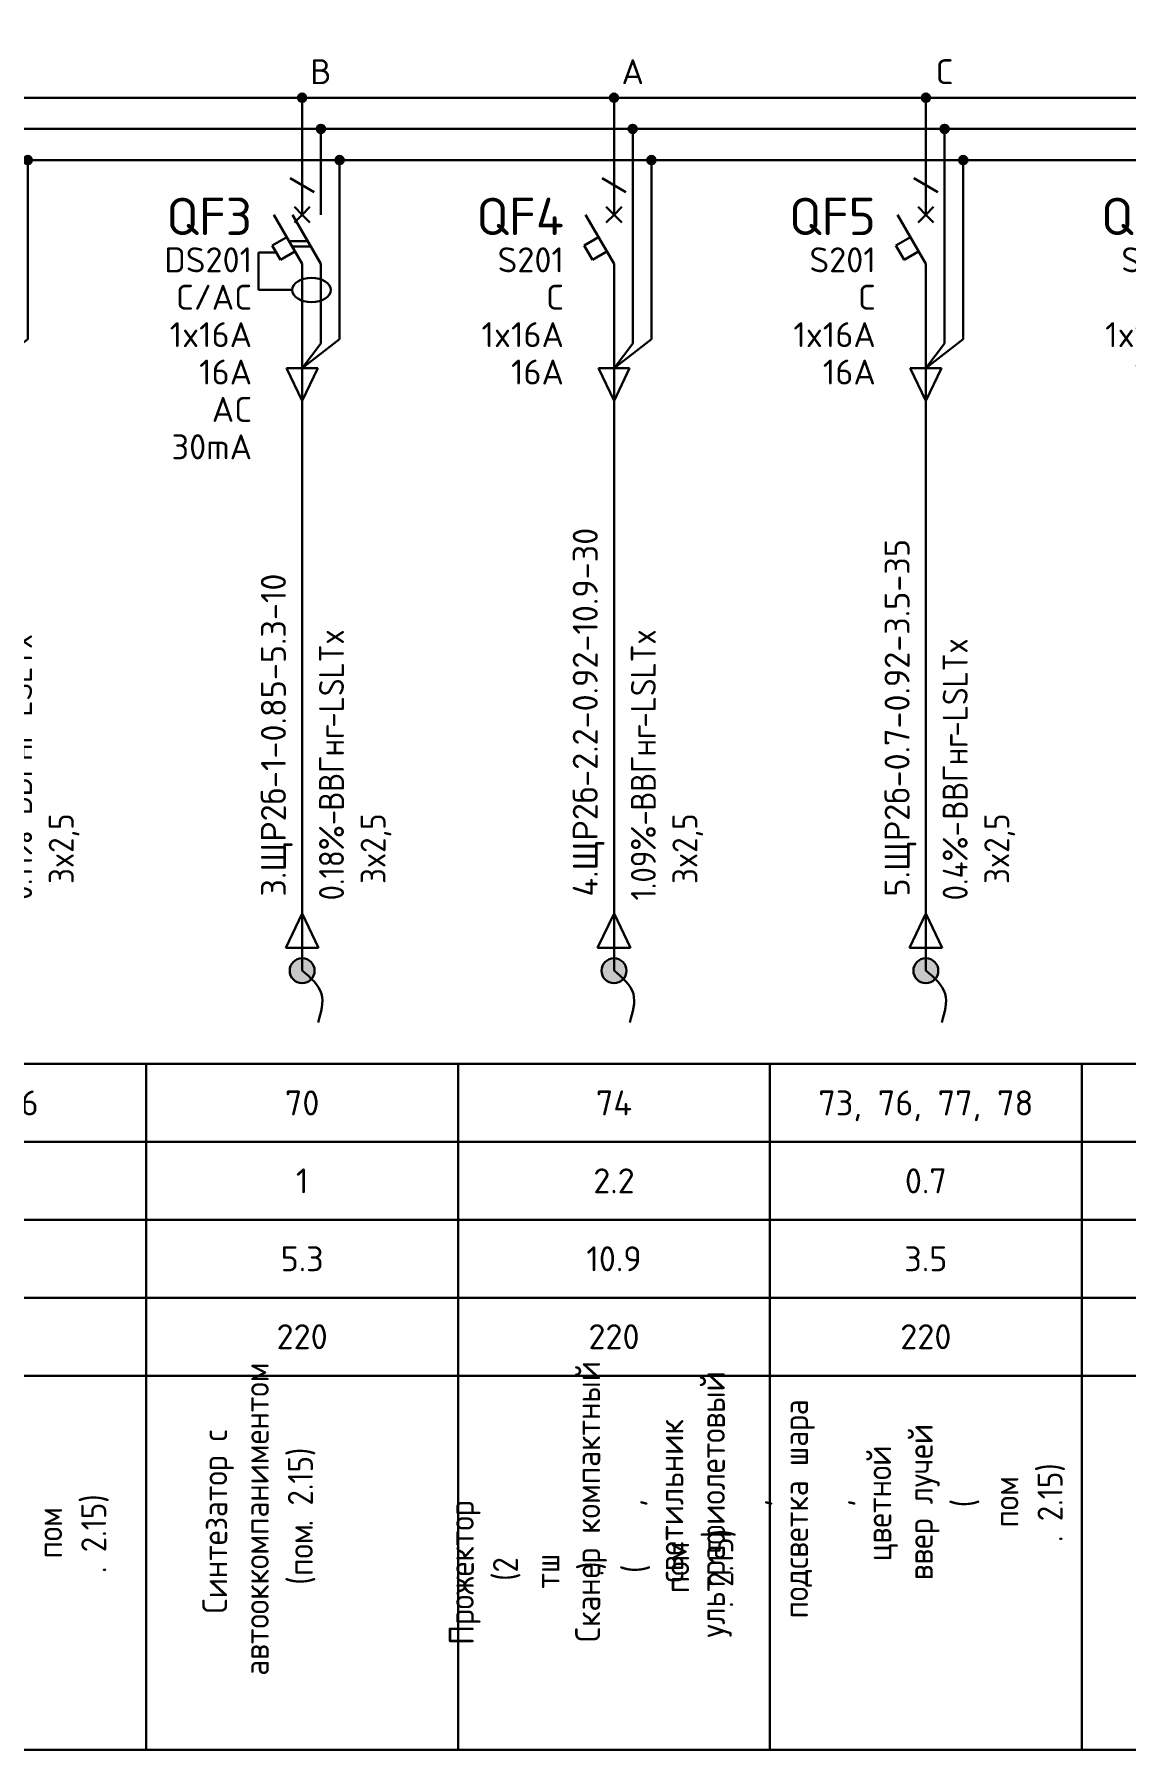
# Model space of a CAD drawing. Header units: millimetres. Extents: x -100 to 776, y -1250 to 875.
# Drawn here: x 91 to 178.5, y -750 to -612.4 of the extents above; entities that cross this region are included whole.
import ezdxf
from ezdxf.enums import TextEntityAlignment as Align

# ---------------------------------------------------------------- set-up
doc = ezdxf.new("R2010")
doc.units = ezdxf.units.MM
for name, color, linetype in [('Автомат защитный', 7, 'Continuous'), ('Принципиальная схема КТП -для ОДНОЛИНЕЙКИ', 7, 'Continuous'), ('ПРОВОДНИКИ', 7, 'Continuous'), ('ТЕРМОРЕЛЕ', 7, 'Continuous')]:
    doc.layers.add(name, color=color, linetype=linetype)
doc.layers.add('ЭС АВ', color=7, linetype='Continuous', lineweight=18)
doc.layers.add('ЭС рамка', color=7, linetype='Continuous', lineweight=18)
doc.styles.add('GOST A', font='isocpeur.ttf', dxfattribs={"width": 0.9})

# ---------------------------------------------------------------- blocks, each defined once
blk = doc.blocks.new('*U20')
h = blk.add_hatch(color=256)
h.dxf.hatch_style = 1
edge = h.paths.add_edge_path()
edge.add_ellipse((-1.49, 2.53), major_axis=(0, 0.333), ratio=1, start_angle=0, end_angle=360)
h = blk.add_hatch(color=256)
h.dxf.hatch_style = 1
edge = h.paths.add_edge_path()
edge.add_ellipse((0.01, 0.03), major_axis=(0, 0.333), ratio=1, start_angle=0, end_angle=360, ccw=False)
h = blk.add_hatch(color=256)
h.dxf.hatch_style = 1
edge = h.paths.add_edge_path()
edge.add_ellipse((1.52, -2.47), major_axis=(0, 0.333), ratio=1, start_angle=0, end_angle=360, ccw=False)
at = {"lineweight": 30}
for p, q in [((-1.49, 66.87), (-1.49, 79.37)), ((-1.49, 66.87), (-1.49, 28.43)), ((0.01, 20.02), (0.01, 25.4)), ((-2.56, 17.94), (-1.06, 17.94)), ((-2.29, 17.47), (-0.79, 17.47)), ((0.01, 16.08), (0.01, 0.36))]:
    blk.add_line(p, q, dxfattribs=at)
for p, q in [((-1.49, 73.12), (45.66, 73.12)), ((-1.49, 54.15), (-1.49, 59.87)), ((-1.49, 54.15), (45.66, 54.15))]:
    blk.add_line(p, q)
at = {"layer": 'Автомат защитный', "lineweight": 30}
for p, q in [((-2.44, 24.62), (-0.53, 23.51)), ((-2.44, 23.78), (-0.53, 22.68)), ((-2.44, 22.95), (-0.53, 21.84)), ((-1.49, 16.08), (-3.76, 20.02)), ((0.01, 16.08), (-2.26, 20.02)), ((-3.89, 17.57), (-2.73, 18.23)), ((-3.55, 16.99), (-5, 16.99)), ((-5, 16.99), (-5, 14)), ((-3.22, 16.41), (-3.89, 17.57)), ((-2.07, 17.08), (-3.22, 16.41)), ((-5, 14), (-2.29, 14))]:
    blk.add_line(p, q, dxfattribs=at)
at = {"layer": 'Автомат защитный', "lineweight": 30, "extrusion": (0, 0, -1)}
blk.add_ellipse((-0.74, 14), major_axis=(1.55, 0), ratio=0.633538, start_param=-1.570796, end_param=4.712389, dxfattribs=at)
at = {"layer": 'ТЕРМОРЕЛЕ', "lineweight": 30}
blk.add_line((1.51, -2.14), (1.51, 25.18), dxfattribs=at)
blk.add_ellipse((-1.49, 2.53), major_axis=(0, 0.333), ratio=1, start_param=-1.570796, end_param=4.712389, dxfattribs=at)
at = {"layer": 'ТЕРМОРЕЛЕ', "lineweight": 30, "extrusion": (0, 0, -1)}
for centre in [(0.01, 0.03), (1.52, -2.47)]:
    blk.add_ellipse(centre, major_axis=(0, 0.333), ratio=1, start_param=-1.570796, end_param=4.712389, dxfattribs=at)
at = {"layer": 'ЭС АВ', "color": 7, "linetype": 'Continuous', "lineweight": 18}
for p, q in [((-2.37, 73.76), (-0.6, 72.47)), ((-2.37, 54.79), (-0.6, 53.5))]:
    blk.add_line(p, q, dxfattribs=at)
at = {"layer": 'ЭС АВ', "color": 7, "linetype": 'Continuous', "lineweight": 30}
for p, q in [((-1.49, 28.43), (-1.49, 20.02)), ((0.01, 25.4), (-1.49, 28.43)), ((-1.49, 28.43), (1.51, 25.18)), ((-1.49, 20.66), (-1.49, 20.04)), ((-1.49, 16.08), (-1.49, 2.86))]:
    blk.add_line(p, q, dxfattribs=at)
at = {"layer": 'ЭС АВ', "color": 7, "lineweight": 30}
for q in [(-2.11, 20.65), (-0.86, 20.65), (-2.11, 19.4), (-0.86, 19.4)]:
    blk.add_line((-1.49, 20.02), q, dxfattribs=at)
at = {"style": 'GOST A'}
for tag, p in [('LINE_C', (2.08, 76.2)), ('LINE_A', (1.92, 56.7)), ('LINE_B', (1.92, 51.84))]:
    blk.add_attdef(tag, text='', height=2.5, dxfattribs=at).set_placement(p, align=Align.MIDDLE_LEFT)
at = {"layer": 'Автомат защитный', "style": 'GOST A'}
for tag, height, p in [('PHASE', 2, (-5.64, 29.33)), ('NUMBER', 3, (-5.64, 24.25)), ('SWITCHTYPE', 2, (-5.64, 20.37)), ('SWITCHRELEASE', 2, (-5.64, 17.37)), ('SWITCHNOMINALCURRENT', 2, (-5.64, 14.37)), ('SWITCHRELEASECURRENT', 2, (-5.64, 11.37)), ('RCDTYPE', 2, (-5.64, 8.37)), ('RCDSETPOINT', 2, (-5.64, 5.37))]:
    blk.add_attdef(tag, text='', height=height, dxfattribs=at).set_placement(p, align=Align.MIDDLE_RIGHT)
blk = doc.blocks.new('*U18')
h = blk.add_hatch(color=256)
h.dxf.hatch_style = 1
edge = h.paths.add_edge_path()
edge.add_ellipse((12.5, 132.5), major_axis=(0, 0.333), ratio=1, start_angle=0, end_angle=360)
h = blk.add_hatch(color=256)
h.dxf.hatch_style = 1
edge = h.paths.add_edge_path()
edge.add_ellipse((14, 130), major_axis=(0, 0.333), ratio=1, start_angle=0, end_angle=360)
h = blk.add_hatch(color=256)
h.dxf.hatch_style = 1
edge = h.paths.add_edge_path()
edge.add_ellipse((15.5, 127.5), major_axis=(0, 0.333), ratio=1, start_angle=0, end_angle=360)
at = {"lineweight": 30}
for p, q in [((14, 129.67), (14, 123.11)), ((15.5, 127.17), (15.5, 113.13)), ((14, 123.11), (14, 112.8)), ((0, 55), (25, 55)), ((0, 55), (0, 0)), ((25, 55), (25, 0)), ((0, 48.75), (25, 48.75)), ((0, 42.5), (25, 42.5)), ((0, 36.25), (25, 36.25))]:
    blk.add_line(p, q, dxfattribs=at)
at = {"layer": 'Автомат защитный', "lineweight": 30}
for p, q in [((12.5, 123.11), (12.5, 132.17)), ((11.54, 126.04), (13.46, 124.93)), ((12.5, 119.17), (10.22, 123.11)), ((10.1, 120.66), (11.26, 121.32)), ((10.77, 119.5), (10.1, 120.66)), ((11.92, 120.17), (10.77, 119.5)), ((12.5, 108.54), (12.5, 119.17))]:
    blk.add_line(p, q, dxfattribs=at)
blk.add_ellipse((12.5, 132.5), major_axis=(0, 0.333), ratio=1, start_param=-1.570796, end_param=4.712389, dxfattribs=at)
at = {"layer": 'Принципиальная схема КТП -для ОДНОЛИНЕЙКИ', "lineweight": 30}
for p, q in [((12.5, 108.54), (12.5, 99.73)), ((11.19, 64.32), (12.5, 67.06)), ((12.5, 67.06), (13.81, 64.32)), ((13.81, 64.32), (11.19, 64.32)), ((12.5, 64.32), (12.5, 62.5))]:
    blk.add_line(p, q, dxfattribs=at)
at = {"layer": 'ПРОВОДНИКИ', "lineweight": 30}
for p, q in [((12.5, 110.81), (15.5, 113.13)), ((12.5, 110.81), (14, 112.8)), ((13.75, 110.81), (11.25, 110.81)), ((11.25, 110.81), (12.5, 108.2)), ((12.5, 108.2), (13.75, 110.81)), ((11.19, 64.31), (12.5, 67.06)), ((12.5, 67.06), (13.81, 64.31)), ((13.81, 64.31), (11.19, 64.31))]:
    blk.add_line(p, q, dxfattribs=at)
at = {"layer": 'ПРОВОДНИКИ', "lineweight": 30, "ltscale": 100}
blk.add_line((12.5, 99.73), (12.5, 64.32), dxfattribs=at)
at = {"layer": 'ПРОВОДНИКИ', "color": 7, "linetype": 'Continuous', "lineweight": 30}
for centre in [(14, 130), (15.5, 127.5), (15.5, 127.5)]:
    blk.add_ellipse(centre, major_axis=(0, 0.333), ratio=1, start_param=-1.570796, end_param=4.712389, dxfattribs=at)
at = {"layer": 'ЭС АВ', "color": 7, "lineweight": 30}
for q in [(11.88, 123.74), (11.88, 122.49), (13.12, 123.74), (13.12, 122.49)]:
    blk.add_line((12.5, 123.11), q, dxfattribs=at)
at = {"layer": 'ЭС рамка', "color": 7, "linetype": 'Continuous', "lineweight": 30}
for p, q in [((0, 132.5), (12.17, 132.5)), ((12.83, 132.5), (25, 132.5))]:
    blk.add_line(p, q, dxfattribs=at)
at = {"layer": 'ЭС рамка', "color": 5, "linetype": 'Continuous', "lineweight": 30}
for p, q in [((0, 130), (13.67, 130)), ((14.33, 130), (25, 130))]:
    blk.add_line(p, q, dxfattribs=at)
at = {"layer": 'ЭС рамка', "color": 94, "linetype": 'Continuous', "lineweight": 30}
for p, q in [((0, 127.5), (15.17, 127.5)), ((15.83, 127.5), (25, 127.5))]:
    blk.add_line(p, q, dxfattribs=at)
at = {"layer": 'ЭС рамка', "lineweight": 30}
for p, q in [((25, 30), (0, 30)), ((25, 0), (0, 0))]:
    blk.add_line(p, q, dxfattribs=at)
at = {"style": 'GOST A'}
for tag, p in [('LABEL', (12.5, 51.88)), ('INSTALLEDPOWER', (12.5, 45.63)), ('CURRENT', (12.5, 39.37)), ('VOLTAGE', (12.5, 33.13))]:
    blk.add_attdef(tag, text='', height=2, dxfattribs=at).set_placement(p, align=Align.MIDDLE_CENTER)
blk.add_attdef('TEXT', text='', height=2, rotation=90, dxfattribs=at).set_placement((12.5, 15), align=Align.MIDDLE_CENTER)
at = {"layer": 'Автомат защитный', "style": 'GOST A'}
blk.add_attdef('PHASE', text='', height=2, dxfattribs=at).set_placement((14, 134.59), align=Align.MIDDLE_CENTER)
for tag, height, p in [('NUMBER', 3, (8.49, 122.99)), ('SWITCHTYPE', 2, (8.49, 119.5)), ('SWITCHRELEASE', 2, (8.49, 116.5)), ('SWITCHNOMINALCURRENT', 2, (8.49, 113.5)), ('SWITCHRELEASECURRENT', 2, (8.49, 110.5)), ('RCDTYPE', 2, (8.49, 107.5)), ('RCDSETPOINT', 2, (8.49, 104.5))]:
    blk.add_attdef(tag, text='', height=height, dxfattribs=at).set_placement(p, align=Align.MIDDLE_RIGHT)
blk.add_attdef('LINE_A', text='', height=2, rotation=90, dxfattribs=at).set_placement((10.19, 68.43), align=Align.MIDDLE_LEFT)
blk.add_attdef('LINE_B', text='', height=2, rotation=90, dxfattribs=at).set_placement((13.85, 68.43), align=Align.TOP_LEFT)
blk = doc.blocks.new('*U23')
h = blk.add_hatch(color=256)
h.dxf.hatch_style = 1
edge = h.paths.add_edge_path()
edge.add_ellipse((12.5, 132.5), major_axis=(0, 0.333), ratio=1, start_angle=0, end_angle=360)
h = blk.add_hatch(color=256)
h.dxf.hatch_style = 1
edge = h.paths.add_edge_path()
edge.add_ellipse((14, 130), major_axis=(0, 0.333), ratio=1, start_angle=0, end_angle=360)
h = blk.add_hatch(color=256)
h.dxf.hatch_style = 1
edge = h.paths.add_edge_path()
edge.add_ellipse((15.5, 127.5), major_axis=(0, 0.333), ratio=1, start_angle=0, end_angle=360)
at = {"lineweight": 30}
for p, q in [((14, 129.67), (14, 123.11)), ((15.5, 127.17), (15.5, 113.13)), ((11.44, 121), (12.94, 121)), ((11.68, 120.58), (13.18, 120.58)), ((14, 119.17), (14, 112.8)), ((0, 55), (25, 55)), ((0, 55), (0, 0)), ((25, 55), (25, 0)), ((0, 48.75), (25, 48.75)), ((0, 42.5), (25, 42.5)), ((0, 36.25), (25, 36.25))]:
    blk.add_line(p, q, dxfattribs=at)
at = {"layer": 'Автомат защитный', "lineweight": 30}
for p, q in [((12.5, 123.11), (12.5, 132.17)), ((11.54, 126.04), (13.46, 124.93)), ((12.5, 119.17), (10.22, 123.11)), ((14, 119.17), (11.72, 123.11)), ((10.1, 120.66), (11.26, 121.32)), ((10.43, 120.08), (8.99, 120.08)), ((8.99, 120.08), (8.99, 117.08)), ((10.77, 119.5), (10.1, 120.66)), ((11.92, 120.17), (10.77, 119.5)), ((12.5, 108.54), (12.5, 119.17)), ((8.99, 117.08), (11.7, 117.08))]:
    blk.add_line(p, q, dxfattribs=at)
blk.add_ellipse((12.5, 132.5), major_axis=(0, 0.333), ratio=1, start_param=-1.570796, end_param=4.712389, dxfattribs=at)
at = {"layer": 'Автомат защитный', "lineweight": 30, "extrusion": (0, 0, -1)}
blk.add_ellipse((13.25, 117.08), major_axis=(1.55, 0), ratio=0.633538, start_param=-1.570796, end_param=4.712389, dxfattribs=at)
at = {"layer": 'Принципиальная схема КТП -для ОДНОЛИНЕЙКИ', "lineweight": 30}
for p, q in [((12.5, 108.54), (12.5, 99.73)), ((11.19, 64.32), (12.5, 67.06)), ((12.5, 67.06), (13.81, 64.32)), ((13.81, 64.32), (11.19, 64.32)), ((12.5, 64.32), (12.5, 62.5))]:
    blk.add_line(p, q, dxfattribs=at)
at = {"layer": 'ПРОВОДНИКИ', "lineweight": 30}
for p, q in [((12.5, 110.81), (15.5, 113.13)), ((12.5, 110.81), (14, 112.8)), ((13.75, 110.81), (11.25, 110.81)), ((11.25, 110.81), (12.5, 108.2)), ((12.5, 108.2), (13.75, 110.81)), ((11.19, 64.31), (12.5, 67.06)), ((12.5, 67.06), (13.81, 64.31)), ((13.81, 64.31), (11.19, 64.31))]:
    blk.add_line(p, q, dxfattribs=at)
at = {"layer": 'ПРОВОДНИКИ', "lineweight": 30, "ltscale": 100}
blk.add_line((12.5, 99.73), (12.5, 64.32), dxfattribs=at)
at = {"layer": 'ПРОВОДНИКИ', "color": 7, "linetype": 'Continuous', "lineweight": 30}
for centre in [(14, 130), (15.5, 127.5), (15.5, 127.5)]:
    blk.add_ellipse(centre, major_axis=(0, 0.333), ratio=1, start_param=-1.570796, end_param=4.712389, dxfattribs=at)
at = {"layer": 'ЭС АВ', "color": 7, "lineweight": 30}
for q in [(11.88, 123.74), (11.88, 122.49), (13.12, 123.74), (13.12, 122.49)]:
    blk.add_line((12.5, 123.11), q, dxfattribs=at)
at = {"layer": 'ЭС рамка', "color": 7, "linetype": 'Continuous', "lineweight": 30}
for p, q in [((0, 132.5), (12.17, 132.5)), ((12.83, 132.5), (25, 132.5))]:
    blk.add_line(p, q, dxfattribs=at)
at = {"layer": 'ЭС рамка', "color": 5, "linetype": 'Continuous', "lineweight": 30}
for p, q in [((0, 130), (13.67, 130)), ((14.33, 130), (25, 130))]:
    blk.add_line(p, q, dxfattribs=at)
at = {"layer": 'ЭС рамка', "color": 94, "linetype": 'Continuous', "lineweight": 30}
for p, q in [((0, 127.5), (15.17, 127.5)), ((15.83, 127.5), (25, 127.5))]:
    blk.add_line(p, q, dxfattribs=at)
at = {"layer": 'ЭС рамка', "lineweight": 30}
for p, q in [((25, 30), (0, 30)), ((25, 0), (0, 0))]:
    blk.add_line(p, q, dxfattribs=at)
at = {"style": 'GOST A'}
for tag, p in [('LABEL', (12.5, 51.88)), ('INSTALLEDPOWER', (12.5, 45.63)), ('CURRENT', (12.5, 39.37)), ('VOLTAGE', (12.5, 33.13))]:
    blk.add_attdef(tag, text='', height=2, dxfattribs=at).set_placement(p, align=Align.MIDDLE_CENTER)
blk.add_attdef('TEXT', text='', height=2, rotation=90, dxfattribs=at).set_placement((12.5, 15), align=Align.MIDDLE_CENTER)
at = {"layer": 'Автомат защитный', "style": 'GOST A'}
blk.add_attdef('PHASE', text='', height=2, dxfattribs=at).set_placement((14, 134.59), align=Align.MIDDLE_CENTER)
for tag, height, p in [('NUMBER', 3, (8.49, 122.99)), ('SWITCHTYPE', 2, (8.49, 119.5)), ('SWITCHRELEASE', 2, (8.49, 116.5)), ('SWITCHNOMINALCURRENT', 2, (8.49, 113.5)), ('SWITCHRELEASECURRENT', 2, (8.49, 110.5)), ('RCDTYPE', 2, (8.49, 107.5)), ('RCDSETPOINT', 2, (8.49, 104.5))]:
    blk.add_attdef(tag, text='', height=height, dxfattribs=at).set_placement(p, align=Align.MIDDLE_RIGHT)
blk.add_attdef('LINE_A', text='', height=2, rotation=90, dxfattribs=at).set_placement((10.19, 68.43), align=Align.MIDDLE_LEFT)
blk.add_attdef('LINE_B', text='', height=2, rotation=90, dxfattribs=at).set_placement((13.85, 68.43), align=Align.TOP_LEFT)
blk = doc.blocks.new('*U22')
at = {"linetype": 'ByBlock', "lineweight": 30}
h = blk.add_hatch(color=256, dxfattribs=at)
h.paths.add_polyline_path([(-0.4, 0.9, -0.414214), (0.92, 0.37), (0, -0.02)])
h.paths.add_polyline_path([(0.92, 0.37, -0.101228), (1, -0.02, -0.30039), (0.39, -0.94), (0, -0.02)])
h.paths.add_polyline_path([(-0.4, 0.9), (0.39, -0.94, -0.538), (-1, -0.02, -0.30039)])
blk.add_circle((0, -0.02), 1, dxfattribs=at)
blk.add_spline([(0, 0), (1.55, -1.88), (1.27, -4.16)], degree=3, dxfattribs=at)

msp = doc.modelspace()

# ---------------------------------------------------------------- block references
at = {"lineweight": 0}
msp.add_blockref('*U20', (75, -620), dxfattribs=at).add_auto_attribs({'PHASE': 'A,B,C', 'NUMBER': '1Q2', 'SWITCHTYPE': 'S204P/DDA204', 'SWITCHRELEASE': 'C/AC', 'SWITCHNOMINALCURRENT': '4x25А', 'SWITCHRELEASECURRENT': '25А', 'RCDSETPOINT': '300mA', 'RCDTYPE': 'AC', 'LINE_B': '1.24%-ВВГнг-LSLTx ^J 5x10', 'LINE_A': '1.4-А3/2ГРЩ-10.5-0.86-18.5-80'})
ref = msp.add_blockref('*U18', (75, -750), dxfattribs=at)
ref.add_attrib('LABEL', '65, 66', dxfattribs={"height": 2, "style": 'GOST A'}).set_placement((87.5, -698.125), align=Align.MIDDLE_CENTER)
ref.add_attrib('INSTALLEDPOWER', '0.2', dxfattribs={"height": 2, "style": 'GOST A'}).set_placement((87.5, -704.375), align=Align.MIDDLE_CENTER)
ref.add_attrib('CURRENT', '1.3', dxfattribs={"height": 2, "style": 'GOST A'}).set_placement((87.5, -710.625), align=Align.MIDDLE_CENTER)
ref.add_attrib('VOLTAGE', '220', dxfattribs={"height": 2, "style": 'GOST A'}).set_placement((87.5, -716.875), align=Align.MIDDLE_CENTER)
ref.add_attrib('LINE_A', '2.ЩР2б-0.2-0.85-1.3-25', dxfattribs={"layer": 'Автомат защитный', "height": 2, "rotation": 90, "style": 'GOST A'}).set_placement((85.194, -681.572), align=Align.MIDDLE_LEFT)
ref.add_attrib('LINE_B_001', '0.11%%%-', (90.852, -681.881), dxfattribs={"layer": 'Автомат защитный', "height": 2, "rotation": 90, "style": 'GOST A', "width": 0.9})
ref.add_attrib('PHASE', 'C', dxfattribs={"layer": 'Автомат защитный', "height": 2, "style": 'GOST A'}).set_placement((89, -615.409), align=Align.MIDDLE_CENTER)
ref.add_attrib('NUMBER', 'QF2', dxfattribs={"layer": 'Автомат защитный', "height": 3, "style": 'GOST A'}).set_placement((83.489, -627.013), align=Align.MIDDLE_RIGHT)
ref.add_attrib('SWITCHTYPE', 'S201', dxfattribs={"layer": 'Автомат защитный', "height": 2, "style": 'GOST A'}).set_placement((83.489, -630.5), align=Align.MIDDLE_RIGHT)
ref.add_attrib('SWITCHRELEASE', 'C', dxfattribs={"layer": 'Автомат защитный', "height": 2, "style": 'GOST A'}).set_placement((83.489, -633.5), align=Align.MIDDLE_RIGHT)
ref.add_attrib('SWITCHNOMINALCURRENT', '1x16А', dxfattribs={"layer": 'Автомат защитный', "height": 2, "style": 'GOST A'}).set_placement((83.489, -636.5), align=Align.MIDDLE_RIGHT)
ref.add_attrib('SWITCHRELEASECURRENT', '16А', dxfattribs={"layer": 'Автомат защитный', "height": 2, "style": 'GOST A'}).set_placement((83.489, -639.5), align=Align.MIDDLE_RIGHT)
ref.add_attrib('TEXT_001', 'Проектор', (69.725, -737.996), dxfattribs={"height": 2, "rotation": 90, "style": 'GOST A', "width": 0.9})
ref.add_attrib('LINE_B_002', 'ВВГнг', (90.852, -675.041), dxfattribs={"layer": 'Автомат защитный', "height": 2, "rotation": 90, "style": 'GOST A', "width": 0.9})
ref.add_attrib('LINE_B_003', '-LSLTx', (90.852, -668.381), dxfattribs={"layer": 'Автомат защитный', "height": 2, "rotation": 90, "style": 'GOST A', "width": 0.9})
ref.add_attrib('LINE_B_004', ' 3x2,5', (94.185, -681.701), dxfattribs={"layer": 'Автомат защитный', "height": 2, "rotation": 90, "style": 'GOST A', "width": 0.9})
ref.add_attrib('TEXT_002', 'мультемидийный', (73.058, -741.956), dxfattribs={"height": 2, "rotation": 90, "style": 'GOST A', "width": 0.9})
ref.add_attrib('TEXT_003', ',', (76.391, -733.001), dxfattribs={"height": 2, "rotation": 90, "style": 'GOST A', "width": 0.9})
ref.add_attrib('TEXT_004', 'шар', (79.725, -734.846), dxfattribs={"height": 2, "rotation": 90, "style": 'GOST A', "width": 0.9})
ref.add_attrib('TEXT_005', 'зеркальный с', (83.058, -740.201), dxfattribs={"height": 2, "rotation": 90, "style": 'GOST A', "width": 0.9})
ref.add_attrib('TEXT_006', 'приводом', (86.391, -737.816), dxfattribs={"height": 2, "rotation": 90, "style": 'GOST A', "width": 0.9})
ref.add_attrib('TEXT_007', '(', (89.925, -733.046), dxfattribs={"height": 2, "rotation": 90, "style": 'GOST A', "width": 0.9})
ref.add_attrib('TEXT_008', 'пом', (93.258, -734.666), dxfattribs={"height": 2, "rotation": 90, "style": 'GOST A', "width": 0.9})
ref.add_attrib('TEXT_009', '. 2.15)', (96.791, -735.836), dxfattribs={"height": 2, "rotation": 90, "style": 'GOST A', "width": 0.9})
ref = msp.add_blockref('*U23', (100, -750), dxfattribs=at)
ref.add_attrib('LABEL', '70', dxfattribs={"height": 2, "style": 'GOST A'}).set_placement((112.5, -698.125), align=Align.MIDDLE_CENTER)
ref.add_attrib('INSTALLEDPOWER', '1', dxfattribs={"height": 2, "style": 'GOST A'}).set_placement((112.5, -704.375), align=Align.MIDDLE_CENTER)
ref.add_attrib('CURRENT', '5.3', dxfattribs={"height": 2, "style": 'GOST A'}).set_placement((112.5, -710.625), align=Align.MIDDLE_CENTER)
ref.add_attrib('VOLTAGE', '220', dxfattribs={"height": 2, "style": 'GOST A'}).set_placement((112.5, -716.875), align=Align.MIDDLE_CENTER)
ref.add_attrib('LINE_A', '3.ЩР2б-1-0.85-5.3-10', dxfattribs={"layer": 'Автомат защитный', "height": 2, "rotation": 90, "style": 'GOST A'}).set_placement((110.194, -681.572), align=Align.MIDDLE_LEFT)
ref.add_attrib('LINE_B_001', '0.18%%%-', (115.852, -681.881), dxfattribs={"layer": 'Автомат защитный', "height": 2, "rotation": 90, "style": 'GOST A', "width": 0.9})
ref.add_attrib('PHASE', 'B', dxfattribs={"layer": 'Автомат защитный', "height": 2, "style": 'GOST A'}).set_placement((114, -615.409), align=Align.MIDDLE_CENTER)
ref.add_attrib('NUMBER', 'QF3', dxfattribs={"layer": 'Автомат защитный', "height": 3, "style": 'GOST A'}).set_placement((108.489, -627.013), align=Align.MIDDLE_RIGHT)
ref.add_attrib('SWITCHTYPE', 'DS201', dxfattribs={"layer": 'Автомат защитный', "height": 2, "style": 'GOST A'}).set_placement((108.489, -630.5), align=Align.MIDDLE_RIGHT)
ref.add_attrib('SWITCHRELEASE', 'C/AC', dxfattribs={"layer": 'Автомат защитный', "height": 2, "style": 'GOST A'}).set_placement((108.489, -633.5), align=Align.MIDDLE_RIGHT)
ref.add_attrib('SWITCHNOMINALCURRENT', '1x16А', dxfattribs={"layer": 'Автомат защитный', "height": 2, "style": 'GOST A'}).set_placement((108.489, -636.5), align=Align.MIDDLE_RIGHT)
ref.add_attrib('SWITCHRELEASECURRENT', '16А', dxfattribs={"layer": 'Автомат защитный', "height": 2, "style": 'GOST A'}).set_placement((108.489, -639.5), align=Align.MIDDLE_RIGHT)
ref.add_attrib('RCDSETPOINT', '30mA', dxfattribs={"layer": 'Автомат защитный', "height": 2, "style": 'GOST A'}).set_placement((108.489, -645.5), align=Align.MIDDLE_RIGHT)
ref.add_attrib('RCDTYPE', 'AC', dxfattribs={"layer": 'Автомат защитный', "height": 2, "style": 'GOST A'}).set_placement((108.489, -642.5), align=Align.MIDDLE_RIGHT)
ref.add_attrib('TEXT_001', 'Синтезатор с', (106.491, -739.067), dxfattribs={"height": 2, "rotation": 90, "style": 'GOST A', "width": 0.9})
ref.add_attrib('LINE_B_002', 'ВВГнг', (115.852, -674.681), dxfattribs={"layer": 'Автомат защитный', "height": 2, "rotation": 90, "style": 'GOST A', "width": 0.9})
ref.add_attrib('LINE_B_003', '-LSLTx', (115.852, -668.021), dxfattribs={"layer": 'Автомат защитный', "height": 2, "rotation": 90, "style": 'GOST A', "width": 0.9})
ref.add_attrib('LINE_B_004', ' 3x2,5', (119.185, -681.701), dxfattribs={"layer": 'Автомат защитный', "height": 2, "rotation": 90, "style": 'GOST A', "width": 0.9})
ref.add_attrib('TEXT_002', 'автооккомпаниментом', (109.825, -744.062), dxfattribs={"height": 2, "rotation": 90, "style": 'GOST A', "width": 0.9})
ref.add_attrib('TEXT_003', '(', (113.358, -736.772), dxfattribs={"height": 2, "rotation": 90, "style": 'GOST A', "width": 0.9})
ref.add_attrib('TEXT_004', 'пом', (113.358, -736.052), dxfattribs={"height": 2, "rotation": 90, "style": 'GOST A', "width": 0.9})
ref.add_attrib('TEXT_005', '. 2.15)', (113.358, -732.092), dxfattribs={"height": 2, "rotation": 90, "style": 'GOST A', "width": 0.9})
ref = msp.add_blockref('*U18', (125, -750), dxfattribs=at)
ref.add_attrib('LABEL', '74', dxfattribs={"height": 2, "style": 'GOST A'}).set_placement((137.5, -698.125), align=Align.MIDDLE_CENTER)
ref.add_attrib('INSTALLEDPOWER', '2.2', dxfattribs={"height": 2, "style": 'GOST A'}).set_placement((137.5, -704.375), align=Align.MIDDLE_CENTER)
ref.add_attrib('CURRENT', '10.9', dxfattribs={"height": 2, "style": 'GOST A'}).set_placement((137.5, -710.625), align=Align.MIDDLE_CENTER)
ref.add_attrib('VOLTAGE', '220', dxfattribs={"height": 2, "style": 'GOST A'}).set_placement((137.5, -716.875), align=Align.MIDDLE_CENTER)
ref.add_attrib('LINE_A', '4.ЩР2б-2.2-0.92-10.9-30', dxfattribs={"layer": 'Автомат защитный', "height": 2, "rotation": 90, "style": 'GOST A'}).set_placement((135.194, -681.572), align=Align.MIDDLE_LEFT)
ref.add_attrib('LINE_B_001', '1.09%%%-', (140.852, -681.882), dxfattribs={"layer": 'Автомат защитный', "height": 2, "rotation": 90, "style": 'GOST A', "width": 0.9})
ref.add_attrib('PHASE', 'A', dxfattribs={"layer": 'Автомат защитный', "height": 2, "style": 'GOST A'}).set_placement((139, -615.409), align=Align.MIDDLE_CENTER)
ref.add_attrib('NUMBER', 'QF4', dxfattribs={"layer": 'Автомат защитный', "height": 3, "style": 'GOST A'}).set_placement((133.489, -627.013), align=Align.MIDDLE_RIGHT)
ref.add_attrib('SWITCHTYPE', 'S201', dxfattribs={"layer": 'Автомат защитный', "height": 2, "style": 'GOST A'}).set_placement((133.489, -630.5), align=Align.MIDDLE_RIGHT)
ref.add_attrib('SWITCHRELEASE', 'C', dxfattribs={"layer": 'Автомат защитный', "height": 2, "style": 'GOST A'}).set_placement((133.489, -633.5), align=Align.MIDDLE_RIGHT)
ref.add_attrib('SWITCHNOMINALCURRENT', '1x16А', dxfattribs={"layer": 'Автомат защитный', "height": 2, "style": 'GOST A'}).set_placement((133.489, -636.5), align=Align.MIDDLE_RIGHT)
ref.add_attrib('SWITCHRELEASECURRENT', '16А', dxfattribs={"layer": 'Автомат защитный', "height": 2, "style": 'GOST A'}).set_placement((133.489, -639.5), align=Align.MIDDLE_RIGHT)
ref.add_attrib('TEXT_001', 'Прожектор', (126.263, -741.59), dxfattribs={"height": 2, "rotation": 90, "style": 'GOST A', "width": 0.9})
ref.add_attrib('LINE_B_002', 'ВВГнг', (140.852, -674.682), dxfattribs={"layer": 'Автомат защитный', "height": 2, "rotation": 90, "style": 'GOST A', "width": 0.9})
ref.add_attrib('LINE_B_003', '-LSLTx', (140.852, -668.022), dxfattribs={"layer": 'Автомат защитный', "height": 2, "rotation": 90, "style": 'GOST A', "width": 0.9})
ref.add_attrib('LINE_B_004', ' 3x2,5', (144.185, -681.702), dxfattribs={"layer": 'Автомат защитный', "height": 2, "rotation": 90, "style": 'GOST A', "width": 0.9})
ref.add_attrib('TEXT_002', '(2', (129.796, -736.46), dxfattribs={"height": 2, "rotation": 90, "style": 'GOST A', "width": 0.9})
ref.add_attrib('TEXT_003', 'тш', (133.129, -737.09), dxfattribs={"height": 2, "rotation": 90, "style": 'GOST A', "width": 0.9})
ref.add_attrib('TEXT_004', '.)', (136.663, -736.1), dxfattribs={"height": 2, "rotation": 90, "style": 'GOST A', "width": 0.9})
ref.add_attrib('TEXT_005', '(', (140.196, -735.83), dxfattribs={"height": 2, "rotation": 90, "style": 'GOST A', "width": 0.9})
ref.add_attrib('TEXT_006', 'пом', (143.529, -737.45), dxfattribs={"height": 2, "rotation": 90, "style": 'GOST A', "width": 0.9})
ref.add_attrib('TEXT_007', '. 2.15)', (147.063, -738.62), dxfattribs={"height": 2, "rotation": 90, "style": 'GOST A', "width": 0.9})
ref = msp.add_blockref('*U18', (150, -750), dxfattribs=at)
ref.add_attrib('LABEL', '73, 76, 77, 78', dxfattribs={"height": 2, "style": 'GOST A'}).set_placement((162.5, -698.125), align=Align.MIDDLE_CENTER)
ref.add_attrib('INSTALLEDPOWER', '0.7', dxfattribs={"height": 2, "style": 'GOST A'}).set_placement((162.5, -704.375), align=Align.MIDDLE_CENTER)
ref.add_attrib('CURRENT', '3.5', dxfattribs={"height": 2, "style": 'GOST A'}).set_placement((162.5, -710.625), align=Align.MIDDLE_CENTER)
ref.add_attrib('VOLTAGE', '220', dxfattribs={"height": 2, "style": 'GOST A'}).set_placement((162.5, -716.875), align=Align.MIDDLE_CENTER)
ref.add_attrib('LINE_A', '5.ЩР2б-0.7-0.92-3.5-35', dxfattribs={"layer": 'Автомат защитный', "height": 2, "rotation": 90, "style": 'GOST A'}).set_placement((160.194, -681.572), align=Align.MIDDLE_LEFT)
ref.add_attrib('LINE_B_001', '0.4%%%-', (165.852, -681.881), dxfattribs={"layer": 'Автомат защитный', "height": 2, "rotation": 90, "style": 'GOST A', "width": 0.9})
ref.add_attrib('PHASE', 'C', dxfattribs={"layer": 'Автомат защитный', "height": 2, "style": 'GOST A'}).set_placement((164, -615.409), align=Align.MIDDLE_CENTER)
ref.add_attrib('NUMBER', 'QF5', dxfattribs={"layer": 'Автомат защитный', "height": 3, "style": 'GOST A'}).set_placement((158.489, -627.013), align=Align.MIDDLE_RIGHT)
ref.add_attrib('SWITCHTYPE', 'S201', dxfattribs={"layer": 'Автомат защитный', "height": 2, "style": 'GOST A'}).set_placement((158.489, -630.5), align=Align.MIDDLE_RIGHT)
ref.add_attrib('SWITCHRELEASE', 'C', dxfattribs={"layer": 'Автомат защитный', "height": 2, "style": 'GOST A'}).set_placement((158.489, -633.5), align=Align.MIDDLE_RIGHT)
ref.add_attrib('SWITCHNOMINALCURRENT', '1x16А', dxfattribs={"layer": 'Автомат защитный', "height": 2, "style": 'GOST A'}).set_placement((158.489, -636.5), align=Align.MIDDLE_RIGHT)
ref.add_attrib('SWITCHRELEASECURRENT', '16А', dxfattribs={"layer": 'Автомат защитный', "height": 2, "style": 'GOST A'}).set_placement((158.489, -639.5), align=Align.MIDDLE_RIGHT)
ref.add_attrib('TEXT_001', 'Сканер компактный', (136.391, -741.36), dxfattribs={"height": 2, "rotation": 90, "style": 'GOST A', "width": 0.9})
ref.add_attrib('LINE_B_002', 'ВВГнг', (165.852, -675.401), dxfattribs={"layer": 'Автомат защитный', "height": 2, "rotation": 90, "style": 'GOST A', "width": 0.9})
ref.add_attrib('LINE_B_003', '-LSLTx', (165.852, -668.741), dxfattribs={"layer": 'Автомат защитный', "height": 2, "rotation": 90, "style": 'GOST A', "width": 0.9})
ref.add_attrib('LINE_B_004', ' 3x2,5', (169.185, -681.701), dxfattribs={"layer": 'Автомат защитный', "height": 2, "rotation": 90, "style": 'GOST A', "width": 0.9})
ref.add_attrib('TEXT_002', ',', (139.725, -730.515), dxfattribs={"height": 2, "rotation": 90, "style": 'GOST A', "width": 0.9})
ref.add_attrib('TEXT_003', 'светильник', (143.058, -736.59), dxfattribs={"height": 2, "rotation": 90, "style": 'GOST A', "width": 0.9})
ref.add_attrib('TEXT_004', 'ультрафиолетовый', (146.391, -741), dxfattribs={"height": 2, "rotation": 90, "style": 'GOST A', "width": 0.9})
ref.add_attrib('TEXT_005', ',', (149.725, -730.515), dxfattribs={"height": 2, "rotation": 90, "style": 'GOST A', "width": 0.9})
ref.add_attrib('TEXT_006', 'подсветка шара', (153.058, -739.47), dxfattribs={"height": 2, "rotation": 90, "style": 'GOST A', "width": 0.9})
ref.add_attrib('TEXT_007', ',', (156.391, -730.515), dxfattribs={"height": 2, "rotation": 90, "style": 'GOST A', "width": 0.9})
ref.add_attrib('TEXT_008', 'цветной', (159.725, -734.88), dxfattribs={"height": 2, "rotation": 90, "style": 'GOST A', "width": 0.9})
ref.add_attrib('TEXT_009', 'ввер лучей', (163.058, -736.41), dxfattribs={"height": 2, "rotation": 90, "style": 'GOST A', "width": 0.9})
ref.add_attrib('TEXT_010', '(', (166.591, -730.56), dxfattribs={"height": 2, "rotation": 90, "style": 'GOST A', "width": 0.9})
ref.add_attrib('TEXT_011', 'пом', (169.925, -732.18), dxfattribs={"height": 2, "rotation": 90, "style": 'GOST A', "width": 0.9})
ref.add_attrib('TEXT_012', '. 2.15)', (173.458, -733.35), dxfattribs={"height": 2, "rotation": 90, "style": 'GOST A', "width": 0.9})
ref = msp.add_blockref('*U18', (175, -750), dxfattribs=at)
ref.add_attrib('LABEL', '67', dxfattribs={"height": 2, "style": 'GOST A'}).set_placement((187.5, -698.125), align=Align.MIDDLE_CENTER)
ref.add_attrib('INSTALLEDPOWER', '1.8', dxfattribs={"height": 2, "style": 'GOST A'}).set_placement((187.5, -704.375), align=Align.MIDDLE_CENTER)
ref.add_attrib('CURRENT', '9.6', dxfattribs={"height": 2, "style": 'GOST A'}).set_placement((187.5, -710.625), align=Align.MIDDLE_CENTER)
ref.add_attrib('VOLTAGE', '220', dxfattribs={"height": 2, "style": 'GOST A'}).set_placement((187.5, -716.875), align=Align.MIDDLE_CENTER)
ref.add_attrib('LINE_A', '6.ЩР2б-1.8-0.85-9.6-30', dxfattribs={"layer": 'Автомат защитный', "height": 2, "rotation": 90, "style": 'GOST A'}).set_placement((185.194, -681.572), align=Align.MIDDLE_LEFT)
ref.add_attrib('LINE_B_001', '0.97%%%-', (190.852, -681.881), dxfattribs={"layer": 'Автомат защитный', "height": 2, "rotation": 90, "style": 'GOST A', "width": 0.9})
ref.add_attrib('PHASE', 'B', dxfattribs={"layer": 'Автомат защитный', "height": 2, "style": 'GOST A'}).set_placement((189, -615.409), align=Align.MIDDLE_CENTER)
ref.add_attrib('NUMBER', 'QF6', dxfattribs={"layer": 'Автомат защитный', "height": 3, "style": 'GOST A'}).set_placement((183.489, -627.013), align=Align.MIDDLE_RIGHT)
ref.add_attrib('SWITCHTYPE', 'S201', dxfattribs={"layer": 'Автомат защитный', "height": 2, "style": 'GOST A'}).set_placement((183.489, -630.5), align=Align.MIDDLE_RIGHT)
ref.add_attrib('SWITCHRELEASE', 'C', dxfattribs={"layer": 'Автомат защитный', "height": 2, "style": 'GOST A'}).set_placement((183.489, -633.5), align=Align.MIDDLE_RIGHT)
ref.add_attrib('SWITCHNOMINALCURRENT', '1x16А', dxfattribs={"layer": 'Автомат защитный', "height": 2, "style": 'GOST A'}).set_placement((183.489, -636.5), align=Align.MIDDLE_RIGHT)
ref.add_attrib('SWITCHRELEASECURRENT', '16А', dxfattribs={"layer": 'Автомат защитный', "height": 2, "style": 'GOST A'}).set_placement((183.489, -639.5), align=Align.MIDDLE_RIGHT)
ref.add_attrib('TEXT_001', 'Стробоскоп', (184.825, -738.497), dxfattribs={"height": 2, "rotation": 90, "style": 'GOST A', "width": 0.9})
ref.add_attrib('LINE_B_002', 'ВВГнг', (190.852, -674.321), dxfattribs={"layer": 'Автомат защитный', "height": 2, "rotation": 90, "style": 'GOST A', "width": 0.9})
ref.add_attrib('LINE_B_003', '-LSLTx', (190.852, -667.661), dxfattribs={"layer": 'Автомат защитный', "height": 2, "rotation": 90, "style": 'GOST A', "width": 0.9})
ref.add_attrib('LINE_B_004', ' 3x2,5', (194.185, -681.701), dxfattribs={"layer": 'Автомат защитный', "height": 2, "rotation": 90, "style": 'GOST A', "width": 0.9})
ref.add_attrib('TEXT_002', '(', (188.358, -737.597), dxfattribs={"height": 2, "rotation": 90, "style": 'GOST A', "width": 0.9})
ref.add_attrib('TEXT_003', 'пом', (188.358, -736.877), dxfattribs={"height": 2, "rotation": 90, "style": 'GOST A', "width": 0.9})
ref.add_attrib('TEXT_004', '. 2.15)', (188.358, -732.917), dxfattribs={"height": 2, "rotation": 90, "style": 'GOST A', "width": 0.9})
for p in [(112.5, -687.5), (137.5, -687.5), (162.5, -687.5)]:
    msp.add_blockref('*U22', p, dxfattribs=at)

doc.saveas('drawing.dxf')
